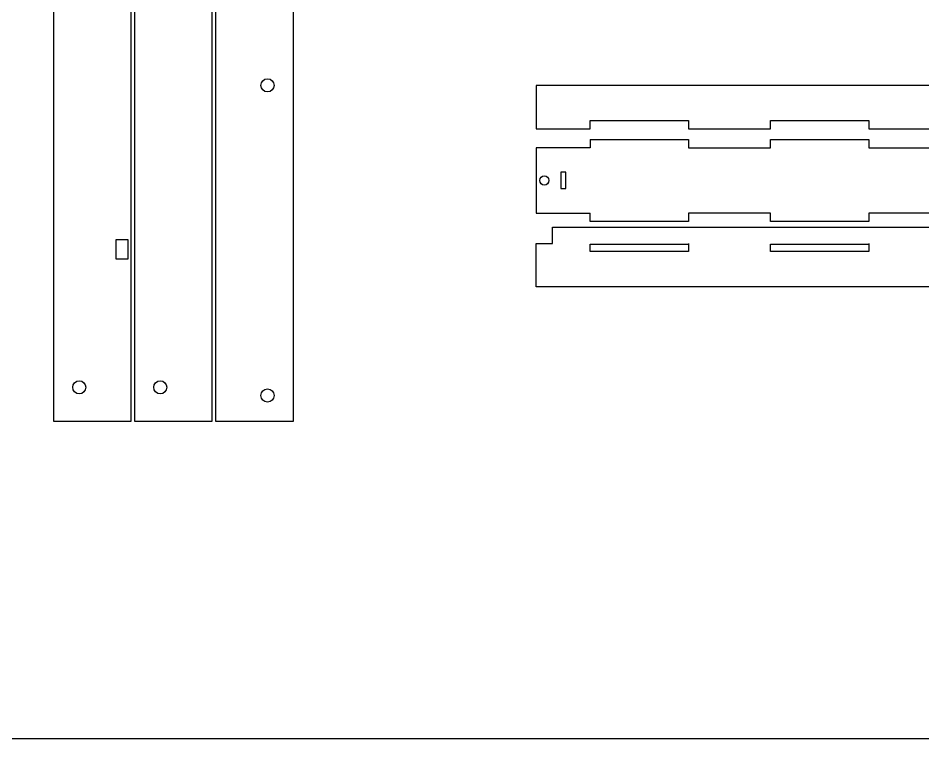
# Model space of a CAD drawing. Header units: inches. Extents: x 17799.5 to 17853.5, y 16359.4 to 16398.9.
# Drawn here: x 17825.86 to 17839.67, y 16359.42 to 16370.42 of the extents above; entities that cross this region are included whole.
import ezdxf

# ---------------------------------------------------------------- set-up
doc = ezdxf.new("R2010")
doc.units = ezdxf.units.IN
doc.header["$MEASUREMENT"] = 0

msp = doc.modelspace()

# ---------------------------------------------------------------- linework, layer by layer
at = {"color": 3}
msp.add_lwpolyline([(17799.502, 16392.851), (17853.48, 16392.851), (17853.48, 16359.424), (17799.502, 16359.424)], close=True, dxfattribs=at)
at = {"color": 1, "linetype": 'ByBlock'}
for points in [[(17826.402, 16387.769), (17826.402, 16364.269), (17827.589, 16364.269), (17827.589, 16387.769)], [(17827.639, 16387.769), (17827.639, 16364.269), (17828.826, 16364.269), (17828.826, 16387.769)], [(17829.201, 16372.299), (17829.201, 16372.149), (17828.876, 16372.149), (17828.876, 16364.269), (17830.063, 16364.269), (17830.063, 16374.519), (17828.876, 16374.519), (17828.876, 16372.299)], [(17834.219, 16368.068), (17834.144, 16368.068), (17834.144, 16367.818), (17834.219, 16367.818)], [(17834.019, 16367.232), (17847.92, 16367.232), (17847.92, 16366.32), (17833.769, 16366.32), (17833.769, 16366.982), (17834.019, 16366.982)], [(17827.361, 16366.744), (17827.361, 16367.044), (17827.536, 16367.044), (17827.536, 16366.744)]]:
    msp.add_lwpolyline(points, close=True, dxfattribs=at)
for points in [[(17838.844, 16368.731), (17840.094, 16368.731), (17840.094, 16368.856), (17847.92, 16368.856), (17847.92, 16369.393), (17833.769, 16369.393), (17833.769, 16368.731), (17834.594, 16368.731), (17834.594, 16368.856)], [(17834.594, 16368.856), (17836.094, 16368.856), (17836.094, 16368.731)], [(17836.094, 16368.731), (17837.344, 16368.731), (17837.344, 16368.856)], [(17837.344, 16368.856), (17838.844, 16368.856), (17838.844, 16368.731)], [(17834.594, 16368.568), (17834.594, 16368.443), (17833.769, 16368.443), (17833.769, 16367.443), (17834.594, 16367.443)], [(17834.594, 16368.568), (17836.094, 16368.568), (17836.094, 16368.443)], [(17836.094, 16368.443), (17837.344, 16368.443), (17837.344, 16368.568)], [(17837.344, 16368.568), (17838.844, 16368.568), (17838.844, 16368.443), (17840.344, 16368.443), (17840.344, 16368.293), (17841.344, 16368.293), (17841.344, 16368.443), (17842.844, 16368.443), (17842.844, 16368.568)], [(17836.094, 16367.443), (17836.094, 16367.318), (17834.594, 16367.318), (17834.594, 16367.443)], [(17837.344, 16367.318), (17837.344, 16367.443), (17836.094, 16367.443)], [(17838.844, 16367.443), (17838.844, 16367.318), (17837.344, 16367.318)], [(17840.094, 16367.318), (17840.094, 16367.443), (17838.844, 16367.443)], [(17836.094, 16366.982), (17836.094, 16366.857), (17834.594, 16366.857), (17834.594, 16366.972), (17836.094, 16366.972)], [(17838.844, 16366.982), (17838.844, 16366.857), (17837.344, 16366.857), (17837.344, 16366.972), (17838.844, 16366.972)]]:
    msp.add_lwpolyline(points, dxfattribs=at)
for centre, radius in [((17829.669, 16369.394), 0.1), ((17833.894, 16367.943), 0.07), ((17826.795, 16364.787), 0.1), ((17828.032, 16364.787), 0.1), ((17829.669, 16364.662), 0.1)]:
    msp.add_circle(centre, radius, dxfattribs=at)

doc.saveas('drawing.dxf')
